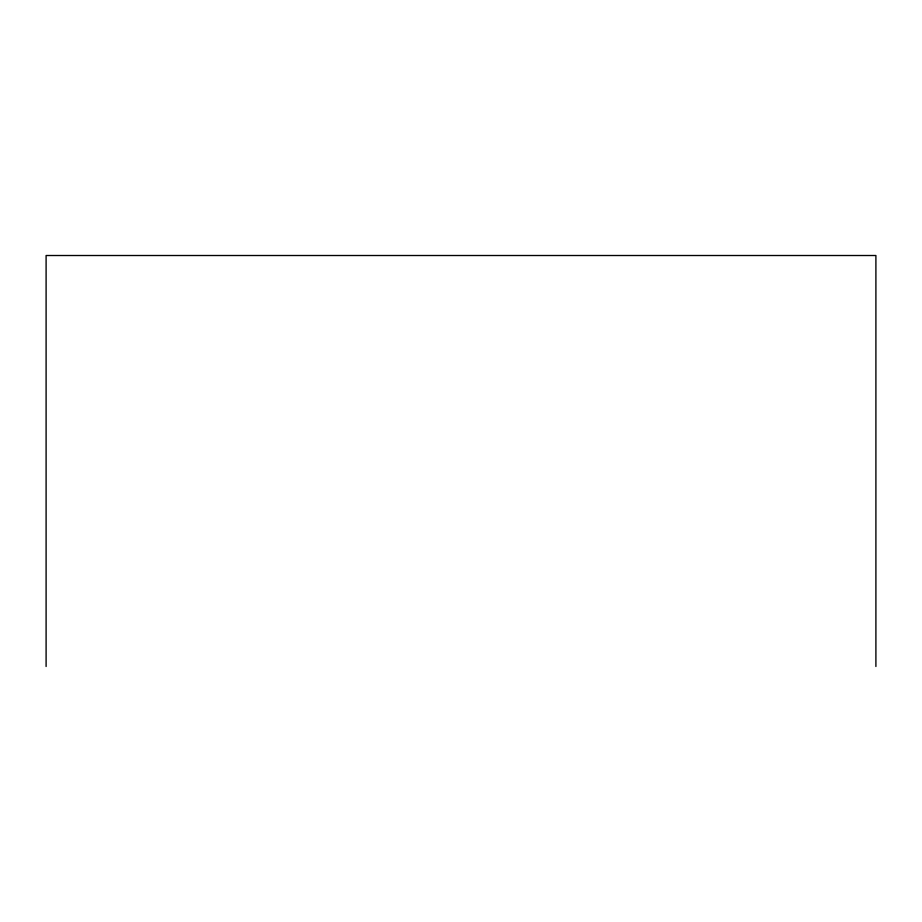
<?xml version="1.0" encoding="UTF-8"?>
<svg xmlns="http://www.w3.org/2000/svg" width="922" height="922" viewBox="0 0 922 922"><rect width="100%" height="100%" fill="white"/><g stroke="black" fill="none" stroke-linecap="round" stroke-linejoin="round"><path stroke-width="1.38" d="M875.9 666.491L875.9 255.509L46.1 255.509L46.1 666.491"/></g></svg>
